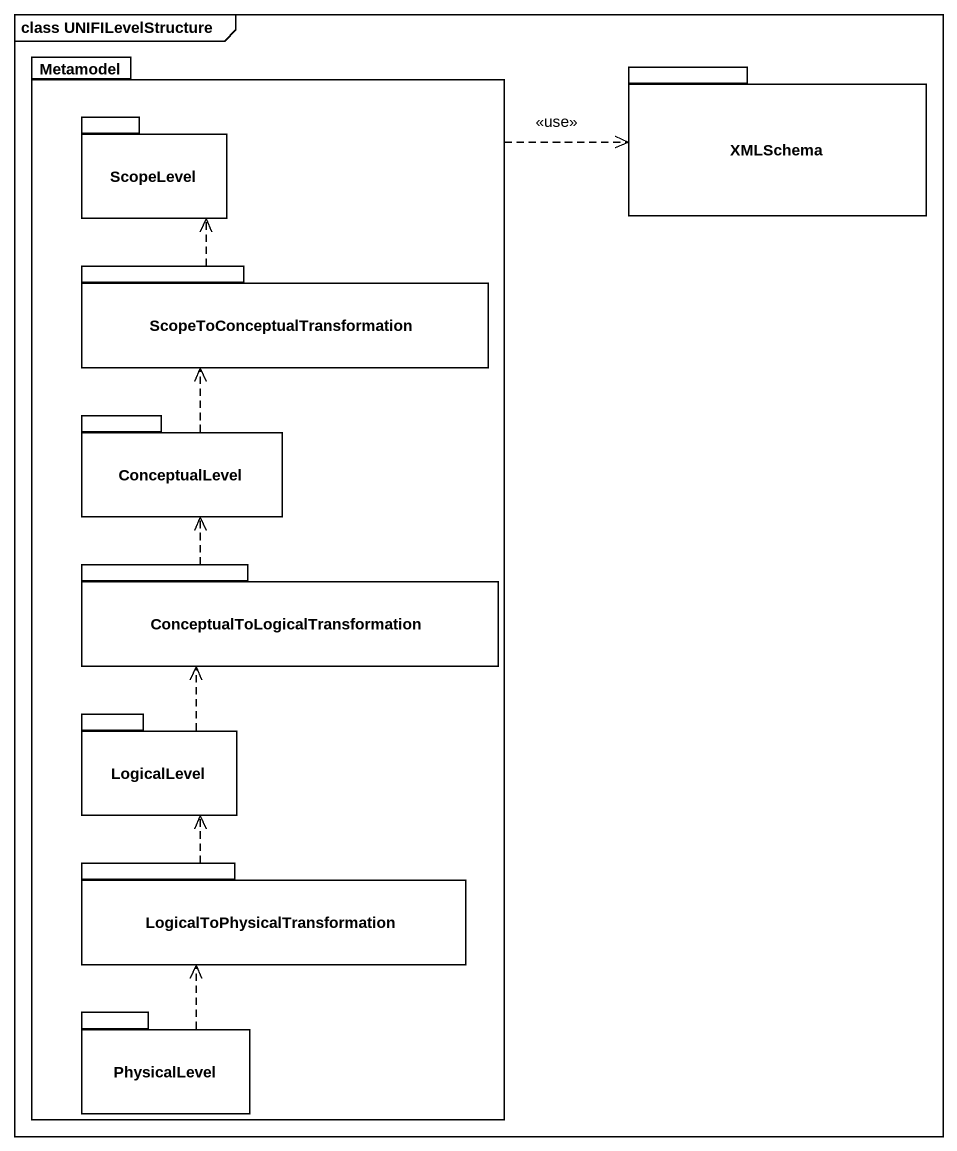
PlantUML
@startuml
mainframe class UNIFILevelStructure
package Metamodel {
  package ScopeLevel {
  }
  package "ScopeToConceptualTransformation" as ScopeToConceptualTransformat {
  }
  package ConceptualLevel {
  }
  package "ConceptualToLogicalTransformation" as ConceptualToLogicalTransform {
  }
  package LogicalLevel {
  }
  package "LogicalToPhysicalTransformation" as LogicalToPhysicalTransformat {
  }
  package PhysicalLevel {
  }
}
package XMLSchema {
}
Metamodel .up.> XMLSchema : <<use>>
ScopeToConceptualTransformat .up.> ScopeLevel
ConceptualLevel .up.> ScopeToConceptualTransformat
ConceptualToLogicalTransform .up.> ConceptualLevel
LogicalLevel .up.> ConceptualToLogicalTransform
LogicalToPhysicalTransformat .up.> LogicalLevel
PhysicalLevel .up.> LogicalToPhysicalTransformat
@enduml
